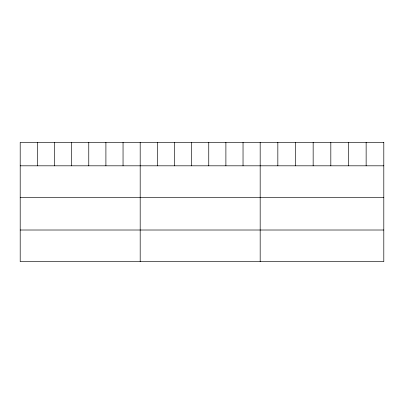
<?xml version="1.0" encoding="UTF-8"?>
<svg xmlns="http://www.w3.org/2000/svg" width="404" height="404" viewBox="0 0 404 404"><rect width="100%" height="100%" fill="white"/><g stroke="black" fill="none" stroke-linecap="round" stroke-linejoin="round"><path stroke-width="0.61" d="M20.2 165.812L383.8 165.812M20.2 197.435L383.8 197.435M20.2 230.012L383.8 230.012M366.14 142.365L366.14 165.812M348.48 142.365L348.48 165.812M330.82 142.365L330.82 165.812M313.156 142.365L313.156 165.812M295.496 142.365L295.496 165.812M277.836 142.365L277.836 165.812M260.176 142.365L260.176 261.635M243.036 142.365L243.036 165.812M225.892 142.365L225.892 165.812M208.752 142.365L208.752 165.812M191.612 142.365L191.612 165.812M174.472 142.365L174.472 165.812M157.328 142.365L157.328 165.812M140.188 142.365L140.188 261.635M123.048 142.365L123.048 165.812M105.904 142.365L105.904 165.812M88.764 142.365L88.764 165.812M71.624 142.365L71.624 165.812M54.484 142.365L54.484 165.812M37.34 142.365L37.34 165.812M383.8 142.365L20.2 142.365L20.2 261.635L383.8 261.635L383.8 142.365"/></g></svg>
